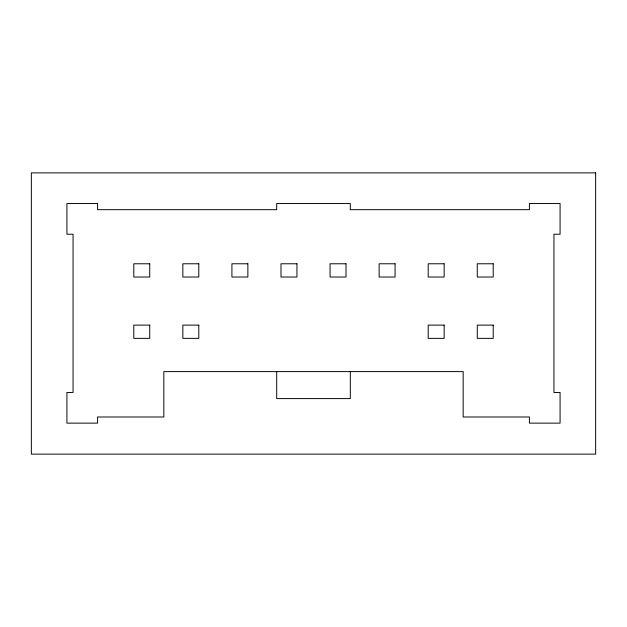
<?xml version="1.0" encoding="UTF-8"?>
<svg xmlns="http://www.w3.org/2000/svg" width="627" height="627" viewBox="0 0 627 627"><rect width="100%" height="100%" fill="white"/><g stroke="black" fill="none" stroke-linecap="round" stroke-linejoin="round"><path stroke-width="0.94" d="M350.305 371.607L350.305 398.592L276.695 398.592L276.695 371.607M595.65 172.872L31.35 172.872L31.35 454.128L595.65 454.128L595.65 172.872M97.593 203.54L66.924 203.54L66.924 234.216L73.061 234.216L73.061 392.463L66.924 392.463L66.924 423.131L97.593 423.131L97.593 416.994L163.835 416.994L163.835 371.607L463.165 371.607L463.165 416.994L529.407 416.994L529.407 423.131L560.076 423.131L560.076 392.463L553.939 392.463L553.939 234.216L560.076 234.216L560.076 203.54L529.407 203.54L529.407 209.677L350.305 209.677L350.305 203.54L276.695 203.54L276.695 209.677L97.593 209.677L97.593 203.54M149.728 263.779L133.786 263.779L133.786 277.024L149.728 277.024L149.728 263.779M198.798 263.779L182.849 263.779L182.849 277.024L198.798 277.024L198.798 263.779M247.869 263.779L231.919 263.779L231.919 277.024L247.869 277.024L247.869 263.779M296.939 263.779L280.99 263.779L280.99 277.024L296.939 277.024L296.939 263.779M346.01 263.779L330.061 263.779L330.061 277.024L346.01 277.024L346.01 263.779M395.081 263.779L379.131 263.779L379.131 277.024L395.081 277.024L395.081 263.779M444.151 263.779L428.202 263.779L428.202 277.024L444.151 277.024L444.151 263.779M493.214 263.779L477.272 263.779L477.272 277.024L493.214 277.024L493.214 263.779M149.728 325.115L133.786 325.115L133.786 338.361L149.728 338.361L149.728 325.115M198.798 325.115L182.849 325.115L182.849 338.361L198.798 338.361L198.798 325.115M444.151 325.115L428.202 325.115L428.202 338.361L444.151 338.361L444.151 325.115M493.214 325.115L477.272 325.115L477.272 338.361L493.214 338.361L493.214 325.115"/></g></svg>
